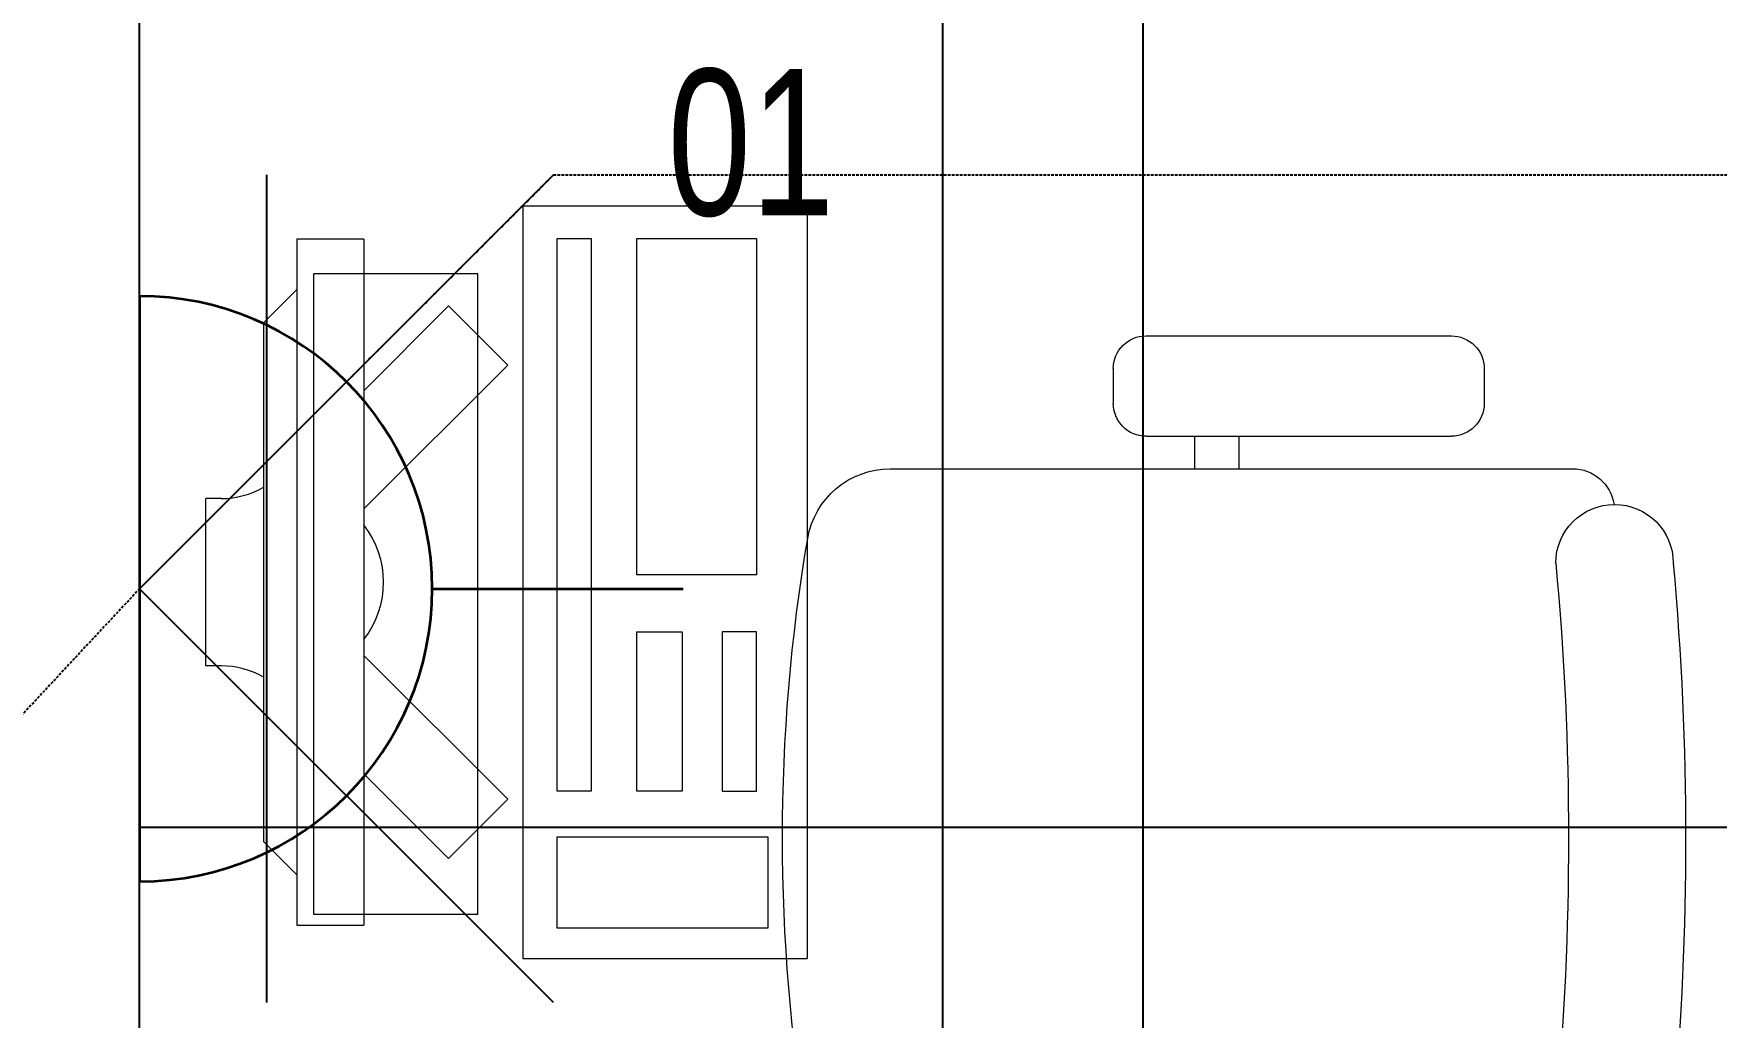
# Model space of a CAD drawing. Extents: x -12260 to 57327, y -29287 to 19916.
# Drawn here: x 25152 to 26158, y 6796 to 7384 of the extents above; entities that cross this region are included whole.
import ezdxf
from ezdxf.enums import TextEntityAlignment as Align

# ---------------------------------------------------------------- set-up
doc = ezdxf.new("R2010")
doc.units = 0
doc.header["$LTSCALE"] = 0.25
doc.linetypes.add('DASHDOT', pattern=[25.4, 12.7, -6.35, 0, -6.35])
doc.linetypes.add('HIDDEN', pattern=[9.525, 6.35, -3.175])
for name, color, linetype, lineweight in [('01-First Floor-FUR$0$72_EGR_EQP_TAG', 142, 'Continuous', 5), ('01-First Floor-FUR$0$LOADING', 253, 'Continuous', 5), ('01-First Floor-FUR$0$Walls', 251, 'Continuous', 5), ('E-LITE-CLNG-CNDT', 6, 'DASHDOT', 35), ('E-LITE-EXIT-NUMB', 6, 'Continuous', 25), ('E-POWR-FLOR-CNDT', 6, 'HIDDEN', 25), ('E-POWR-WALL @ 100', 4, 'Continuous', 35)]:
    doc.layers.add(name, color=color, linetype=linetype, lineweight=lineweight)
doc.layers.add('01-First Floor-FUR$0$FALSE CEILING', color=251, linetype='Continuous')
doc.styles.add('01-First Floor-FUR$0$X3G_ENTITY_257CFD', font='swisscl.ttf', dxfattribs={"height": 200})
doc.styles.add('DC_SIMPLEX', font='SIMPLEX.shx', dxfattribs={"width": 0.7})

# ---------------------------------------------------------------- blocks, each defined once
blk = doc.blocks.new('01-First Floor-FUR$0$ITCWLS1-P')
at = {"layer": '01-First Floor-FUR$0$LOADING'}
for p, q in [((-0.17, 0.45), (-0.17, 0)), ((-0.17, 0.45), (0, 0.45)), ((0, 0.45), (0, 0)), ((-0.2651, 0.43, 0), (-0.3051, 0.43, 0)), ((-0.3051, 0.43, 0), (-0.3051, 0.02, 0)), ((-0.2651, 0.43, 0), (-0.2651, 0.02, 0)), ((-0.1496, 0.4305), (-0.1291, 0.4305)), ((-0.1291, 0.4305), (-0.1291, 0.4089)), ((-0.197, 0.4094), (-0.295, 0.4094)), ((-0.295, 0.0264), (-0.295, 0.4094)), ((-0.197, 0.0264), (-0.197, 0.4094)), ((-0.3251, 0.38, 0), (-0.3051, 0.4, 0)), ((-0.3251, 0.38, 0), (-0.3251, 0.07, 0)), ((-0.3503, 0.275), (-0.3596, 0.275)), ((-0.3596, 0.175), (-0.3596, 0.275)), ((-0.3503, 0.175), (-0.3596, 0.175)), ((-0.3251, 0.07, 0), (-0.3051, 0.05, 0)), ((-0.197, 0.0264), (-0.295, 0.0264)), ((-0.3051, 0.02, 0), (-0.2651, 0.02, 0)), ((-0.17, 0), (0, 0))]:
    blk.add_line(p, q, dxfattribs=at)
at = {"layer": '01-First Floor-FUR$0$LOADING', "extrusion": (2.48281e-10, 3.18408e-10, -1)}
for p, q in [((-0.2651, 0.3395), (-0.2144, 0.3902)), ((-0.1791, 0.3548), (-0.2144, 0.3902)), ((-0.2651, 0.2688), (-0.1791, 0.3548))]:
    blk.add_line(p, q, dxfattribs=at)
at = {"layer": '01-First Floor-FUR$0$LOADING', "extrusion": (2.48281e-10, -3.18408e-10, -1)}
for p, q in [((-0.2651, 0.1812), (-0.1791, 0.0952)), ((-0.2651, 0.1105), (-0.2144, 0.0598)), ((-0.1791, 0.0952), (-0.2144, 0.0598))]:
    blk.add_line(p, q, dxfattribs=at)
at = {"layer": '01-First Floor-FUR$0$LOADING'}
for points in [[(-0.1291, 0.4089), (-0.1291, 0.1), (-0.1496, 0.1), (-0.1496, 0.4305)], [(-0.1496, 0.1), (-0.1496, 0.1), (-0.1496, 0.1), (-0.1496, 0.1), (-0.1496, 0.1), (-0.1496, 0.1), (-0.1496, 0.1), (-0.1496, 0.1), (-0.1496, 0.1)], [(-0.1496, 0.1), (-0.1496, 0.1), (-0.1496, 0.1), (-0.1496, 0.1), (-0.1496, 0.1), (-0.1496, 0.1), (-0.1496, 0.1), (-0.1496, 0.1), (-0.1496, 0.1), (-0.1496, 0.1), (-0.1496, 0.1), (-0.1496, 0.1), (-0.1496, 0.1), (-0.1496, 0.1), (-0.1496, 0.1), (-0.1496, 0.1), (-0.1496, 0.1), (-0.1496, 0.1)], [(-0.1496, 0.1), (-0.1496, 0.1), (-0.1496, 0.1), (-0.1496, 0.1), (-0.1496, 0.1), (-0.1496, 0.1), (-0.1496, 0.1), (-0.1496, 0.1), (-0.1496, 0.1), (-0.1496, 0.1)], [(-0.1496, 0.1), (-0.1496, 0.1), (-0.1496, 0.1), (-0.1496, 0.1), (-0.1496, 0.1), (-0.1496, 0.1), (-0.1496, 0.1)], [(-0.1496, 0.1), (-0.1496, 0.1), (-0.1496, 0.1), (-0.1496, 0.1), (-0.1496, 0.1), (-0.1496, 0.1), (-0.1496, 0.1), (-0.1496, 0.1), (-0.1496, 0.1), (-0.1496, 0.1)], [(-0.1496, 0.1), (-0.1496, 0.1), (-0.1496, 0.1), (-0.1496, 0.1), (-0.1496, 0.1), (-0.1496, 0.1), (-0.1496, 0.1), (-0.1496, 0.1), (-0.1496, 0.1), (-0.1496, 0.1), (-0.1496, 0.1), (-0.1496, 0.1), (-0.1496, 0.1), (-0.1496, 0.1), (-0.1496, 0.1)], [(-0.1496, 0.1), (-0.1496, 0.1), (-0.1496, 0.1), (-0.1496, 0.1), (-0.1496, 0.1), (-0.1496, 0.1), (-0.1496, 0.1), (-0.1496, 0.1), (-0.1496, 0.1), (-0.1496, 0.1)], [(-0.1496, 0.1), (-0.1496, 0.1), (-0.1496, 0.1), (-0.1496, 0.1), (-0.1496, 0.1), (-0.1496, 0.1), (-0.1496, 0.1), (-0.1496, 0.1), (-0.1496, 0.1), (-0.1496, 0.1)], [(-0.1496, 0.1), (-0.1496, 0.1), (-0.1496, 0.1), (-0.1496, 0.1), (-0.1496, 0.1), (-0.1496, 0.1), (-0.1496, 0.1), (-0.1496, 0.1), (-0.1496, 0.1), (-0.1496, 0.1), (-0.1496, 0.1), (-0.1496, 0.1), (-0.1496, 0.1), (-0.1496, 0.1), (-0.1496, 0.1), (-0.1496, 0.1), (-0.1496, 0.1), (-0.1496, 0.1), (-0.1496, 0.1), (-0.1496, 0.1), (-0.1496, 0.1), (-0.1496, 0.1), (-0.1496, 0.1), (-0.1496, 0.1), (-0.1496, 0.1), (-0.1496, 0.1), (-0.1496, 0.1), (-0.1496, 0.1), (-0.1496, 0.1), (-0.1496, 0.1), (-0.1496, 0.1), (-0.1496, 0.1), (-0.1496, 0.1), (-0.1496, 0.1), (-0.1496, 0.1), (-0.1496, 0.1), (-0.1496, 0.1), (-0.1496, 0.1), (-0.1496, 0.1), (-0.1496, 0.1), (-0.1496, 0.1), (-0.1496, 0.1), (-0.1496, 0.1), (-0.1496, 0.1), (-0.1496, 0.1), (-0.1496, 0.1), (-0.1496, 0.1), (-0.1496, 0.1), (-0.1496, 0.1), (-0.1496, 0.1), (-0.1496, 0.1), (-0.1496, 0.1), (-0.1496, 0.1), (-0.1496, 0.1)], [(-0.1496, 0.1), (-0.1496, 0.1), (-0.1496, 0.1), (-0.1496, 0.1), (-0.1496, 0.1), (-0.1496, 0.1), (-0.1496, 0.1), (-0.1496, 0.1), (-0.1496, 0.1), (-0.1496, 0.1), (-0.1496, 0.1), (-0.1496, 0.1), (-0.1496, 0.1), (-0.1496, 0.1), (-0.1496, 0.1), (-0.1496, 0.1), (-0.1496, 0.1), (-0.1496, 0.1), (-0.1496, 0.1), (-0.1496, 0.1), (-0.1496, 0.1), (-0.1496, 0.1), (-0.1496, 0.1), (-0.1496, 0.1), (-0.1496, 0.1), (-0.1496, 0.1), (-0.1496, 0.1), (-0.1496, 0.1), (-0.1496, 0.1), (-0.1496, 0.1), (-0.1496, 0.1), (-0.1496, 0.1), (-0.1496, 0.1), (-0.1496, 0.1), (-0.1496, 0.1), (-0.1496, 0.1), (-0.1496, 0.1), (-0.1496, 0.1), (-0.1496, 0.1), (-0.1496, 0.1), (-0.1496, 0.1), (-0.1496, 0.1), (-0.1496, 0.1), (-0.1496, 0.1), (-0.1496, 0.1), (-0.1496, 0.1), (-0.1496, 0.1), (-0.1496, 0.1), (-0.1496, 0.1), (-0.1496, 0.1), (-0.1496, 0.1), (-0.1496, 0.1), (-0.1496, 0.1), (-0.1496, 0.1), (-0.1496, 0.1), (-0.1496, 0.1), (-0.1496, 0.1), (-0.1496, 0.1), (-0.1496, 0.1), (-0.1496, 0.1), (-0.1496, 0.1), (-0.1496, 0.1), (-0.1496, 0.1), (-0.1496, 0.1), (-0.1496, 0.1), (-0.1496, 0.1), (-0.1496, 0.1), (-0.1496, 0.1), (-0.1496, 0.1), (-0.1496, 0.1), (-0.1496, 0.1), (-0.1496, 0.1), (-0.1496, 0.1), (-0.1496, 0.1), (-0.1496, 0.1), (-0.1496, 0.1), (-0.1496, 0.1), (-0.1496, 0.1), (-0.1496, 0.1), (-0.1496, 0.1), (-0.1496, 0.1), (-0.1496, 0.1), (-0.1496, 0.1), (-0.1496, 0.1), (-0.1496, 0.1), (-0.1496, 0.1), (-0.1496, 0.1), (-0.1496, 0.1), (-0.1496, 0.1)], [(-0.1496, 0.1), (-0.1496, 0.1), (-0.1496, 0.1), (-0.1496, 0.1), (-0.1496, 0.1), (-0.1496, 0.1), (-0.1496, 0.1), (-0.1496, 0.1), (-0.1496, 0.1), (-0.1496, 0.1), (-0.1496, 0.1), (-0.1496, 0.1)], [(-0.1496, 0.1), (-0.1496, 0.1), (-0.1496, 0.1), (-0.1496, 0.1), (-0.1496, 0.1), (-0.1496, 0.1), (-0.1496, 0.1)], [(-0.1496, 0.1), (-0.1496, 0.1), (-0.1496, 0.1), (-0.1496, 0.1), (-0.1496, 0.1), (-0.1496, 0.1), (-0.1496, 0.1), (-0.1496, 0.1), (-0.1496, 0.1), (-0.1496, 0.1), (-0.1496, 0.1), (-0.1496, 0.1), (-0.1496, 0.1), (-0.1496, 0.1), (-0.1496, 0.1), (-0.1496, 0.1), (-0.1496, 0.1)], [(-0.1496, 0.1), (-0.1496, 0.1), (-0.1496, 0.1), (-0.1496, 0.1), (-0.1496, 0.1), (-0.1496, 0.1), (-0.1496, 0.1), (-0.1496, 0.1), (-0.1496, 0.1), (-0.1496, 0.1), (-0.1496, 0.1), (-0.1496, 0.1), (-0.1496, 0.1), (-0.1496, 0.1), (-0.1496, 0.1), (-0.1496, 0.1), (-0.1496, 0.1), (-0.1496, 0.1), (-0.1496, 0.1), (-0.1496, 0.1), (-0.1496, 0.1), (-0.1496, 0.1), (-0.1496, 0.1), (-0.1496, 0.1), (-0.1496, 0.1), (-0.1496, 0.1), (-0.1496, 0.1), (-0.1496, 0.1), (-0.1496, 0.1), (-0.1496, 0.1), (-0.1496, 0.1), (-0.1496, 0.1), (-0.1496, 0.1), (-0.1496, 0.1), (-0.1496, 0.1), (-0.1496, 0.1), (-0.1496, 0.1), (-0.1496, 0.1), (-0.1496, 0.1), (-0.1496, 0.1), (-0.1496, 0.1), (-0.1496, 0.1), (-0.1496, 0.1), (-0.1496, 0.1), (-0.1496, 0.1), (-0.1496, 0.1), (-0.1496, 0.1), (-0.1496, 0.1), (-0.1496, 0.1), (-0.1496, 0.1), (-0.1496, 0.1), (-0.1496, 0.1), (-0.1496, 0.1), (-0.1496, 0.1), (-0.1496, 0.1), (-0.1496, 0.1), (-0.1496, 0.1), (-0.1496, 0.1), (-0.1496, 0.1), (-0.1496, 0.1), (-0.1496, 0.1), (-0.1496, 0.1), (-0.1496, 0.1), (-0.1496, 0.1), (-0.1496, 0.1), (-0.1496, 0.1), (-0.1496, 0.1), (-0.1496, 0.1), (-0.1496, 0.1), (-0.1496, 0.1), (-0.1496, 0.1), (-0.1496, 0.1), (-0.1496, 0.1), (-0.1496, 0.1), (-0.1496, 0.1), (-0.1496, 0.1), (-0.1496, 0.1), (-0.1496, 0.1), (-0.1496, 0.1), (-0.1496, 0.1), (-0.1496, 0.1), (-0.1496, 0.1), (-0.1496, 0.1), (-0.1496, 0.1), (-0.1496, 0.1), (-0.1496, 0.1), (-0.1496, 0.1), (-0.1496, 0.1), (-0.1496, 0.1), (-0.1496, 0.1), (-0.1496, 0.1), (-0.1496, 0.1), (-0.1496, 0.1), (-0.1496, 0.1), (-0.1496, 0.1), (-0.1496, 0.1), (-0.1496, 0.1), (-0.1496, 0.1), (-0.1496, 0.1), (-0.1496, 0.1), (-0.1496, 0.1), (-0.1496, 0.1), (-0.1496, 0.1), (-0.1496, 0.1), (-0.1496, 0.1), (-0.1496, 0.1), (-0.1496, 0.1), (-0.1496, 0.1), (-0.1496, 0.1), (-0.1496, 0.1), (-0.1496, 0.1)], [(-0.1496, 0.1), (-0.1496, 0.1), (-0.1496, 0.1), (-0.1496, 0.1), (-0.1496, 0.1), (-0.1496, 0.1), (-0.1496, 0.1), (-0.1496, 0.1)]]:
    blk.add_lwpolyline(points, dxfattribs=at)
for points in [[(-0.1019, 0.4305), (-0.0304, 0.4305), (-0.0304, 0.2294), (-0.1019, 0.2294)], [(-0.1019, 0.1954), (-0.0747, 0.1954), (-0.0747, 0.1), (-0.1019, 0.1)], [(-0.0304, 0.1954), (-0.0508, 0.1954), (-0.0508, 0.1), (-0.0304, 0.1)], [(-0.1496, 0.1), (-0.1496, 0.1), (-0.1496, 0.1), (-0.1496, 0.1), (-0.1496, 0.1), (-0.1496, 0.1), (-0.1496, 0.1), (-0.1496, 0.1), (-0.1496, 0.1), (-0.1496, 0.1), (-0.1496, 0.1), (-0.1496, 0.1), (-0.1496, 0.1), (-0.1496, 0.1), (-0.1496, 0.1), (-0.1496, 0.1), (-0.1496, 0.1), (-0.1496, 0.1), (-0.1496, 0.1), (-0.1496, 0.1), (-0.1496, 0.1), (-0.1496, 0.1), (-0.1496, 0.1), (-0.1496, 0.1), (-0.1496, 0.1), (-0.1496, 0.1), (-0.1496, 0.1), (-0.1496, 0.1), (-0.1496, 0.1), (-0.1496, 0.1), (-0.1496, 0.1), (-0.1496, 0.1), (-0.1496, 0.1), (-0.1496, 0.1), (-0.1496, 0.1), (-0.1496, 0.1), (-0.1496, 0.1), (-0.1496, 0.1), (-0.1496, 0.1), (-0.1496, 0.1), (-0.1496, 0.1), (-0.1496, 0.1), (-0.1496, 0.1), (-0.1496, 0.1), (-0.1496, 0.1), (-0.1496, 0.1), (-0.1496, 0.1), (-0.1496, 0.1), (-0.1496, 0.1), (-0.1496, 0.1), (-0.1496, 0.1), (-0.1496, 0.1), (-0.1496, 0.1), (-0.1496, 0.1), (-0.1496, 0.1), (-0.1496, 0.1), (-0.1496, 0.1), (-0.1496, 0.1), (-0.1496, 0.1), (-0.1496, 0.1), (-0.1496, 0.1), (-0.1496, 0.1), (-0.1496, 0.1), (-0.1496, 0.1), (-0.1496, 0.1), (-0.1496, 0.1), (-0.1496, 0.1), (-0.1496, 0.1), (-0.1496, 0.1), (-0.1496, 0.1), (-0.1496, 0.1), (-0.1496, 0.1), (-0.1496, 0.1), (-0.1496, 0.1), (-0.1496, 0.1), (-0.1496, 0.1), (-0.1496, 0.1), (-0.1496, 0.1), (-0.1496, 0.1), (-0.1496, 0.1), (-0.1496, 0.1), (-0.1496, 0.1), (-0.1496, 0.1), (-0.1496, 0.1), (-0.1496, 0.1), (-0.1496, 0.1), (-0.1496, 0.1), (-0.1496, 0.1), (-0.1496, 0.1), (-0.1496, 0.1), (-0.1496, 0.1), (-0.1496, 0.1), (-0.1496, 0.1), (-0.1496, 0.1), (-0.1496, 0.1), (-0.1496, 0.1), (-0.1496, 0.1), (-0.1496, 0.1), (-0.1496, 0.1), (-0.1496, 0.1), (-0.1496, 0.1), (-0.1496, 0.1), (-0.1496, 0.1), (-0.1496, 0.1), (-0.1496, 0.1), (-0.1496, 0.1), (-0.1496, 0.1), (-0.1496, 0.1), (-0.1496, 0.1), (-0.1496, 0.1), (-0.1496, 0.1), (-0.1496, 0.1), (-0.1496, 0.1), (-0.1496, 0.1), (-0.1496, 0.1), (-0.1496, 0.1), (-0.1496, 0.1), (-0.1496, 0.1), (-0.1496, 0.1), (-0.1496, 0.1), (-0.1496, 0.1), (-0.1496, 0.1), (-0.1496, 0.1), (-0.1496, 0.1), (-0.1496, 0.1), (-0.1496, 0.1), (-0.1496, 0.1), (-0.1496, 0.1), (-0.1496, 0.1), (-0.1496, 0.1), (-0.1496, 0.1), (-0.1496, 0.1), (-0.1496, 0.1), (-0.1496, 0.1), (-0.1496, 0.1), (-0.1496, 0.1), (-0.1496, 0.1), (-0.1496, 0.1), (-0.1496, 0.1), (-0.1496, 0.1), (-0.1496, 0.1), (-0.1496, 0.1), (-0.1496, 0.1), (-0.1496, 0.1), (-0.1496, 0.1), (-0.1496, 0.1), (-0.1496, 0.1), (-0.1496, 0.1), (-0.1496, 0.1), (-0.1496, 0.1), (-0.1496, 0.1), (-0.1496, 0.1), (-0.1496, 0.1), (-0.1496, 0.1), (-0.1496, 0.1), (-0.1496, 0.1), (-0.1496, 0.1), (-0.1496, 0.1), (-0.1496, 0.1), (-0.1496, 0.1), (-0.1496, 0.1), (-0.1496, 0.1), (-0.1496, 0.1), (-0.1496, 0.1), (-0.1496, 0.1), (-0.1496, 0.1), (-0.1496, 0.1), (-0.1496, 0.1), (-0.1496, 0.1), (-0.1496, 0.1), (-0.1496, 0.1), (-0.1496, 0.1), (-0.1496, 0.1), (-0.1496, 0.1), (-0.1496, 0.1), (-0.1496, 0.1), (-0.1496, 0.1), (-0.1496, 0.1), (-0.1496, 0.1), (-0.1496, 0.1), (-0.1496, 0.1), (-0.1496, 0.1), (-0.1496, 0.1), (-0.1496, 0.1), (-0.1496, 0.1), (-0.1496, 0.1), (-0.1496, 0.1), (-0.1496, 0.1), (-0.1496, 0.1), (-0.1496, 0.1), (-0.1496, 0.1), (-0.1496, 0.1), (-0.1496, 0.1), (-0.1496, 0.1), (-0.1496, 0.1), (-0.1496, 0.1), (-0.1496, 0.1), (-0.1496, 0.1), (-0.1496, 0.1), (-0.1496, 0.1), (-0.1496, 0.1), (-0.1496, 0.1), (-0.1496, 0.1), (-0.1496, 0.1), (-0.1496, 0.1), (-0.1496, 0.1), (-0.1496, 0.1), (-0.1496, 0.1), (-0.1496, 0.1), (-0.1496, 0.1), (-0.1496, 0.1), (-0.1496, 0.1), (-0.1496, 0.1), (-0.1496, 0.1), (-0.1496, 0.1), (-0.1496, 0.1), (-0.1496, 0.1), (-0.1496, 0.1), (-0.1496, 0.1), (-0.1496, 0.1), (-0.1496, 0.1), (-0.1496, 0.1), (-0.1496, 0.1), (-0.1496, 0.1), (-0.1496, 0.1), (-0.1496, 0.1), (-0.1496, 0.1), (-0.1496, 0.1), (-0.1496, 0.1), (-0.1496, 0.1), (-0.1496, 0.1), (-0.1496, 0.1), (-0.1496, 0.1), (-0.1496, 0.1), (-0.1496, 0.1), (-0.1496, 0.1), (-0.1496, 0.1), (-0.1496, 0.1), (-0.1496, 0.1), (-0.1496, 0.1), (-0.1496, 0.1), (-0.1496, 0.1), (-0.1496, 0.1), (-0.1496, 0.1), (-0.1496, 0.1), (-0.1496, 0.1), (-0.1496, 0.1), (-0.1496, 0.1), (-0.1496, 0.1), (-0.1496, 0.1), (-0.1496, 0.1), (-0.1496, 0.1), (-0.1496, 0.1), (-0.1496, 0.1), (-0.1496, 0.1), (-0.1496, 0.1), (-0.1496, 0.1), (-0.1496, 0.1), (-0.1496, 0.1), (-0.1496, 0.1), (-0.1496, 0.1), (-0.1496, 0.1), (-0.1496, 0.1), (-0.1496, 0.1), (-0.1496, 0.1), (-0.1496, 0.1), (-0.1496, 0.1), (-0.1496, 0.1), (-0.1496, 0.1), (-0.1496, 0.1), (-0.1496, 0.1), (-0.1496, 0.1), (-0.1496, 0.1), (-0.1496, 0.1), (-0.1496, 0.1), (-0.1496, 0.1), (-0.1496, 0.1)], [(-0.1496, 0.1), (-0.1496, 0.1), (-0.1496, 0.1), (-0.1496, 0.1), (-0.1496, 0.1), (-0.1496, 0.1), (-0.1496, 0.1), (-0.1496, 0.1), (-0.1496, 0.1), (-0.1496, 0.1), (-0.1496, 0.1), (-0.1496, 0.1), (-0.1496, 0.1), (-0.1496, 0.1), (-0.1496, 0.1), (-0.1496, 0.1), (-0.1496, 0.1), (-0.1496, 0.1), (-0.1496, 0.1), (-0.1496, 0.1), (-0.1496, 0.1), (-0.1496, 0.1), (-0.1496, 0.1), (-0.1496, 0.1), (-0.1496, 0.1), (-0.1496, 0.1), (-0.1496, 0.1), (-0.1496, 0.1), (-0.1496, 0.1), (-0.1496, 0.1), (-0.1496, 0.1), (-0.1496, 0.1), (-0.1496, 0.1), (-0.1496, 0.1), (-0.1496, 0.1), (-0.1496, 0.1), (-0.1496, 0.1), (-0.1496, 0.1), (-0.1496, 0.1), (-0.1496, 0.1), (-0.1496, 0.1), (-0.1496, 0.1), (-0.1496, 0.1), (-0.1496, 0.1), (-0.1496, 0.1), (-0.1496, 0.1), (-0.1496, 0.1), (-0.1496, 0.1), (-0.1496, 0.1), (-0.1496, 0.1), (-0.1496, 0.1), (-0.1496, 0.1), (-0.1496, 0.1), (-0.1496, 0.1), (-0.1496, 0.1), (-0.1496, 0.1), (-0.1496, 0.1), (-0.1496, 0.1), (-0.1496, 0.1), (-0.1496, 0.1), (-0.1496, 0.1), (-0.1496, 0.1), (-0.1496, 0.1), (-0.1496, 0.1), (-0.1496, 0.1), (-0.1496, 0.1), (-0.1496, 0.1), (-0.1496, 0.1), (-0.1496, 0.1), (-0.1496, 0.1), (-0.1496, 0.1), (-0.1496, 0.1), (-0.1496, 0.1), (-0.1496, 0.1), (-0.1496, 0.1), (-0.1496, 0.1), (-0.1496, 0.1), (-0.1496, 0.1), (-0.1496, 0.1), (-0.1496, 0.1), (-0.1496, 0.1), (-0.1496, 0.1), (-0.1496, 0.1), (-0.1496, 0.1), (-0.1496, 0.1), (-0.1496, 0.1), (-0.1496, 0.1), (-0.1496, 0.1), (-0.1496, 0.1), (-0.1496, 0.1), (-0.1496, 0.1), (-0.1496, 0.1), (-0.1496, 0.1), (-0.1496, 0.1), (-0.1496, 0.1), (-0.1496, 0.1), (-0.1496, 0.1), (-0.1496, 0.1), (-0.1496, 0.1), (-0.1496, 0.1), (-0.1496, 0.1), (-0.1496, 0.1), (-0.1496, 0.1), (-0.1496, 0.1), (-0.1496, 0.1), (-0.1496, 0.1), (-0.1496, 0.1), (-0.1496, 0.1), (-0.1496, 0.1), (-0.1496, 0.1), (-0.1496, 0.1), (-0.1496, 0.1), (-0.1496, 0.1), (-0.1496, 0.1), (-0.1496, 0.1), (-0.1496, 0.1), (-0.1496, 0.1), (-0.1496, 0.1), (-0.1496, 0.1), (-0.1496, 0.1), (-0.1496, 0.1), (-0.1496, 0.1), (-0.1496, 0.1), (-0.1496, 0.1), (-0.1496, 0.1), (-0.1496, 0.1), (-0.1496, 0.1), (-0.1496, 0.1), (-0.1496, 0.1), (-0.1496, 0.1), (-0.1496, 0.1), (-0.1496, 0.1), (-0.1496, 0.1), (-0.1496, 0.1), (-0.1496, 0.1), (-0.1496, 0.1), (-0.1496, 0.1), (-0.1496, 0.1), (-0.1496, 0.1), (-0.1496, 0.1), (-0.1496, 0.1), (-0.1496, 0.1), (-0.1496, 0.1), (-0.1496, 0.1), (-0.1496, 0.1), (-0.1496, 0.1), (-0.1496, 0.1), (-0.1496, 0.1), (-0.1496, 0.1), (-0.1496, 0.1), (-0.1496, 0.1), (-0.1496, 0.1), (-0.1496, 0.1), (-0.1496, 0.1), (-0.1496, 0.1), (-0.1496, 0.1), (-0.1496, 0.1), (-0.1496, 0.1), (-0.1496, 0.1), (-0.1496, 0.1), (-0.1496, 0.1), (-0.1496, 0.1), (-0.1496, 0.1), (-0.1496, 0.1), (-0.1496, 0.1), (-0.1496, 0.1), (-0.1496, 0.1), (-0.1496, 0.1), (-0.1496, 0.1), (-0.1496, 0.1), (-0.1496, 0.1), (-0.1496, 0.1), (-0.1496, 0.1), (-0.1496, 0.1), (-0.1496, 0.1), (-0.1496, 0.1), (-0.1496, 0.1), (-0.1496, 0.1), (-0.1496, 0.1), (-0.1496, 0.1), (-0.1496, 0.1), (-0.1496, 0.1), (-0.1496, 0.1), (-0.1496, 0.1), (-0.1496, 0.1), (-0.1496, 0.1), (-0.1496, 0.1), (-0.1496, 0.1), (-0.1496, 0.1), (-0.1496, 0.1), (-0.1496, 0.1), (-0.1496, 0.1), (-0.1496, 0.1), (-0.1496, 0.1), (-0.1496, 0.1), (-0.1496, 0.1), (-0.1496, 0.1), (-0.1496, 0.1), (-0.1496, 0.1), (-0.1496, 0.1), (-0.1496, 0.1), (-0.1496, 0.1), (-0.1496, 0.1), (-0.1496, 0.1), (-0.1496, 0.1), (-0.1496, 0.1), (-0.1496, 0.1), (-0.1496, 0.1), (-0.1496, 0.1), (-0.1496, 0.1), (-0.1496, 0.1), (-0.1496, 0.1), (-0.1496, 0.1), (-0.1496, 0.1)], [(-0.1496, 0.1), (-0.1496, 0.1), (-0.1496, 0.1), (-0.1496, 0.1), (-0.1496, 0.1), (-0.1496, 0.1), (-0.1496, 0.1), (-0.1496, 0.1), (-0.1496, 0.1), (-0.1496, 0.1), (-0.1496, 0.1), (-0.1496, 0.1), (-0.1496, 0.1), (-0.1496, 0.1), (-0.1496, 0.1), (-0.1496, 0.1), (-0.1496, 0.1), (-0.1496, 0.1), (-0.1496, 0.1), (-0.1496, 0.1), (-0.1496, 0.1), (-0.1496, 0.1), (-0.1496, 0.1), (-0.1496, 0.1), (-0.1496, 0.1), (-0.1496, 0.1), (-0.1496, 0.1), (-0.1496, 0.1), (-0.1496, 0.1), (-0.1496, 0.1), (-0.1496, 0.1), (-0.1496, 0.1), (-0.1496, 0.1), (-0.1496, 0.1), (-0.1496, 0.1), (-0.1496, 0.1), (-0.1496, 0.1), (-0.1496, 0.1), (-0.1496, 0.1), (-0.1496, 0.1), (-0.1496, 0.1), (-0.1496, 0.1), (-0.1496, 0.1), (-0.1496, 0.1), (-0.1496, 0.1), (-0.1496, 0.1), (-0.1496, 0.1), (-0.1496, 0.1), (-0.1496, 0.1), (-0.1496, 0.1), (-0.1496, 0.1), (-0.1496, 0.1), (-0.1496, 0.1), (-0.1496, 0.1), (-0.1496, 0.1), (-0.1496, 0.1), (-0.1496, 0.1), (-0.1496, 0.1), (-0.1496, 0.1), (-0.1496, 0.1), (-0.1496, 0.1), (-0.1496, 0.1), (-0.1496, 0.1), (-0.1496, 0.1), (-0.1496, 0.1), (-0.1496, 0.1), (-0.1496, 0.1), (-0.1496, 0.1), (-0.1496, 0.1), (-0.1496, 0.1), (-0.1496, 0.1), (-0.1496, 0.1), (-0.1496, 0.1), (-0.1496, 0.1), (-0.1496, 0.1), (-0.1496, 0.1), (-0.1496, 0.1), (-0.1496, 0.1), (-0.1496, 0.1), (-0.1496, 0.1), (-0.1496, 0.1), (-0.1496, 0.1), (-0.1496, 0.1), (-0.1496, 0.1), (-0.1496, 0.1), (-0.1496, 0.1), (-0.1496, 0.1), (-0.1496, 0.1), (-0.1496, 0.1), (-0.1496, 0.1), (-0.1496, 0.1), (-0.1496, 0.1), (-0.1496, 0.1), (-0.1496, 0.1), (-0.1496, 0.1), (-0.1496, 0.1), (-0.1496, 0.1), (-0.1496, 0.1), (-0.1496, 0.1), (-0.1496, 0.1), (-0.1496, 0.1), (-0.1496, 0.1), (-0.1496, 0.1), (-0.1496, 0.1), (-0.1496, 0.1), (-0.1496, 0.1), (-0.1496, 0.1), (-0.1496, 0.1), (-0.1496, 0.1), (-0.1496, 0.1), (-0.1496, 0.1), (-0.1496, 0.1), (-0.1496, 0.1), (-0.1496, 0.1), (-0.1496, 0.1), (-0.1496, 0.1), (-0.1496, 0.1), (-0.1496, 0.1), (-0.1496, 0.1), (-0.1496, 0.1), (-0.1496, 0.1), (-0.1496, 0.1), (-0.1496, 0.1), (-0.1496, 0.1), (-0.1496, 0.1), (-0.1496, 0.1), (-0.1496, 0.1), (-0.1496, 0.1), (-0.1496, 0.1), (-0.1496, 0.1), (-0.1496, 0.1), (-0.1496, 0.1), (-0.1496, 0.1), (-0.1496, 0.1), (-0.1496, 0.1), (-0.1496, 0.1), (-0.1496, 0.1), (-0.1496, 0.1), (-0.1496, 0.1), (-0.1496, 0.1), (-0.1496, 0.1), (-0.1496, 0.1), (-0.1496, 0.1), (-0.1496, 0.1), (-0.1496, 0.1), (-0.1496, 0.1), (-0.1496, 0.1), (-0.1496, 0.1), (-0.1496, 0.1), (-0.1496, 0.1), (-0.1496, 0.1), (-0.1496, 0.1), (-0.1496, 0.1), (-0.1496, 0.1), (-0.1496, 0.1), (-0.1496, 0.1), (-0.1496, 0.1), (-0.1496, 0.1), (-0.1496, 0.1), (-0.1496, 0.1), (-0.1496, 0.1), (-0.1496, 0.1), (-0.1496, 0.1), (-0.1496, 0.1), (-0.1496, 0.1), (-0.1496, 0.1), (-0.1496, 0.1), (-0.1496, 0.1), (-0.1496, 0.1), (-0.1496, 0.1), (-0.1496, 0.1), (-0.1496, 0.1), (-0.1496, 0.1), (-0.1496, 0.1), (-0.1496, 0.1), (-0.1496, 0.1), (-0.1496, 0.1), (-0.1496, 0.1), (-0.1496, 0.1), (-0.1496, 0.1), (-0.1496, 0.1), (-0.1496, 0.1), (-0.1496, 0.1), (-0.1496, 0.1), (-0.1496, 0.1), (-0.1496, 0.1), (-0.1496, 0.1), (-0.1496, 0.1), (-0.1496, 0.1), (-0.1496, 0.1), (-0.1496, 0.1), (-0.1496, 0.1), (-0.1496, 0.1), (-0.1496, 0.1), (-0.1496, 0.1), (-0.1496, 0.1), (-0.1496, 0.1), (-0.1496, 0.1), (-0.1496, 0.1), (-0.1496, 0.1), (-0.1496, 0.1), (-0.1496, 0.1), (-0.1496, 0.1), (-0.1496, 0.1), (-0.1496, 0.1), (-0.1496, 0.1), (-0.1496, 0.1), (-0.1496, 0.1), (-0.1496, 0.1), (-0.1496, 0.1), (-0.1496, 0.1), (-0.1496, 0.1), (-0.1496, 0.1), (-0.1496, 0.1), (-0.1496, 0.1), (-0.1496, 0.1), (-0.1496, 0.1), (-0.1496, 0.1), (-0.1496, 0.1)], [(-0.1496, 0.0727), (-0.0236, 0.0727), (-0.0236, 0.0182), (-0.1496, 0.0182)]]:
    blk.add_lwpolyline(points, close=True, dxfattribs=at)
for centre, radius, start, end in [((-0.3503, 0.325), 0.05, 270, 300.3093), ((-0.3089, 0.225), 0.0556, 321.9431, 38.0569), ((-0.3503, 0.125), 0.05, 59.6907, 90)]:
    blk.add_arc(centre, radius, start, end, dxfattribs=at)
blk = doc.blocks.new('01-First Floor-FUR$0$GF21018-P')
at = {"color": 0}
for p, q in [((-0.2207, 0.4756), (-0.2207, 0.0675)), ((-0.2806, 0.3422), (-0.2598, 0.3422)), ((-0.3002, 0.3226), (-0.3002, 0.14)), ((-0.2402, 0.3226), (-0.2402, 0.14)), ((-0.2402, 0.2937), (-0.2207, 0.2937)), ((-0.2402, 0.2671), (-0.2207, 0.2671)), ((-0.2806, 0.1204), (-0.2598, 0.1204))]:
    blk.add_line(p, q, dxfattribs=at)
for centre, radius, start, end in [((-0.0001, -0.5295), 1.0695, 80.3671, 99.6329), ((-0.1707, 0.4756), 0.05, 99.6329, 180), ((-0.2806, 0.3226), 0.0196, 90, 180), ((-0.2598, 0.3226), 0.0196, 360, 90), ((-0.2806, 0.14), 0.0196, 180, 270), ((-0.2598, 0.14), 0.0196, 270, 360), ((-0.1643, 0.0425), 0.0351, 90, 270), ((0, 1.8467), 1.7767, 264.6946, 275.3053), ((-0.1957, 0.0675), 0.025, 180, 261.4721), ((0, 1.8314), 1.8314, 264.8532, 275.147)]:
    blk.add_arc(centre, radius, start, end, dxfattribs=at)
blk = doc.blocks.new('01-First Floor-FUR')
at = {"layer": '01-First Floor-FUR$0$FALSE CEILING', "linetype": 'Continuous'}
for p, q in [((25815.6, 5110), (25815.6, 8610)), ((25215.6, 6910), (29215.6, 6910))]:
    blk.add_line(p, q, dxfattribs=at)
at = {"layer": '01-First Floor-FUR$0$FALSE CEILING'}
blk.add_line((25695.6, 8130, -0.1), (25695.6, 6229.1, -0.1), dxfattribs=at)
blk.add_lwpolyline([(25215.6, 8610), (29215.6, 8610), (29215.6, 5110), (25215.6, 5110)], close=True, dxfattribs=at)
at = {"layer": '01-First Floor-FUR$0$LOADING'}
blk.add_line((25695.6, 8130, -0.1), (25695.6, 6229.1, -0.1), dxfattribs=at)
at = {"layer": '01-First Floor-FUR$0$Walls'}
blk.add_line((25215.6, 6150), (25215.6, 8610), dxfattribs=at)
at = {"layer": '01-First Floor-FUR$0$LOADING', "extrusion": (8.01373e-06, 1.93988e-16, 1), "xscale": 1000.000000000011, "yscale": 1000.000000000011, "zscale": 1000.000000000011}
blk.add_blockref('01-First Floor-FUR$0$ITCWLS1-P', (25614.8, 6831.5, 0.1), dxfattribs=at)
at = {"layer": '01-First Floor-FUR$0$LOADING', "extrusion": (7.77426e-06, 2.24021e-05, 1), "xscale": -1000, "yscale": 1000.000000000001, "zscale": 1000, "rotation": 90.00141075505213}
blk.add_blockref('01-First Floor-FUR$0$GF21018-P', (26140, 6903.6, 0.3), dxfattribs=at)
at = {"layer": '01-First Floor-FUR$0$72_EGR_EQP_TAG', "insert": (25581.2, 7363.3, -0.1), "char_height": 87.47, "attachment_point": 2, "style": '01-First Floor-FUR$0$X3G_ENTITY_257CFD'}
blk.add_mtext('01', dxfattribs=at)
blk = doc.blocks.new('*U26')
blk.add_line((0, -1.75), (0, -3.25))
blk.add_lwpolyline([(-1.75, 0, 1), (1.75, 0)], format="xyb", close=True)
at = {"layer": 'Defpoints'}
for p, q in [((-2.475, -2.475), (0, 0)), ((2.475, -2.475), (0, 0)), ((2.475, -0.758), (-2.475, -0.758))]:
    blk.add_line(p, q, dxfattribs=at)
at = {"layer": 'E-LITE-EXIT-NUMB', "style": 'DC_SIMPLEX', "width": 0.7, "flags": 8}
blk.add_attdef('TYPE', text='', height=2, rotation=360, dxfattribs=at).set_placement((-2.682, 5.238), align=Align.RIGHT)
blk.add_attdef('CIRCUIT', (2.682, 5.238), '', height=2, rotation=360, dxfattribs=at)

msp = doc.modelspace()

# ---------------------------------------------------------------- linework, layer by layer
at = {"layer": 'E-POWR-FLOR-CNDT'}
for points in [[(25339.3, 7176.3), (25463.1, 7300), (28364.8, 7300, 0.414214), (28464.8, 7400), (28464.8, 8362.5), (28588.5, 8486.3)], [(25215.6, 7052.6), (24924.3, 6739.9), (24924.3, 2960.6, -0.414214), (24849.3, 2885.6), (6785.8, 2885.6, -0.357236), (6712.3, 2945.9), (6553.3, 3736.9)]]:
    msp.add_lwpolyline(points, format="xyb", dxfattribs=at)

# ---------------------------------------------------------------- block references
at = {"layer": 'E-LITE-CLNG-CNDT'}
msp.add_blockref('01-First Floor-FUR', (0, 0), dxfattribs=at)
at = {"layer": 'E-POWR-WALL @ 100', "xscale": 100, "yscale": 100, "zscale": 100, "rotation": 90.00000000000001}
msp.add_blockref('*U26', (25215.6, 7052.6), dxfattribs=at)

doc.saveas('drawing.dxf')
